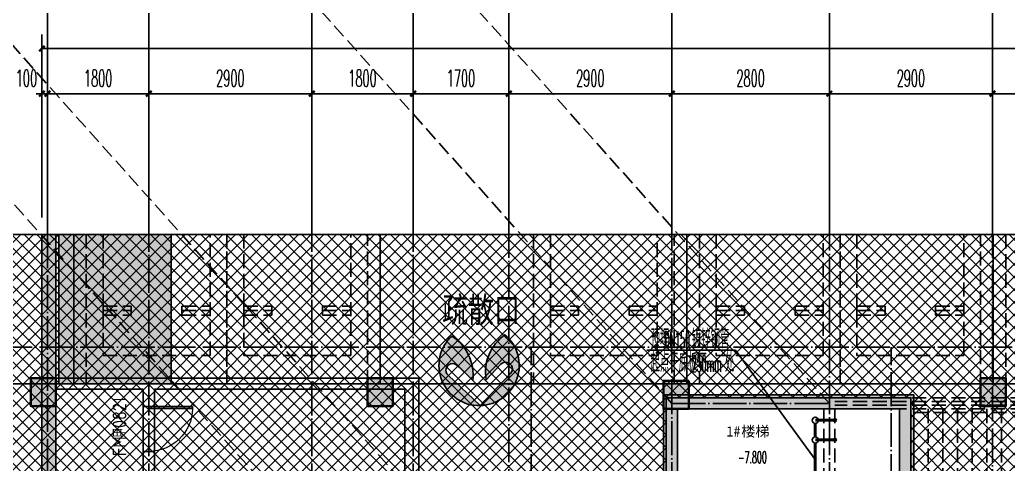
# Model space of a CAD drawing. Extents: x 27938 to 1507990, y 110129 to 923079.
# Drawn here: x 626212 to 643787, y 615352 to 623245 of the extents above; entities that cross this region are included whole.
import ezdxf
from ezdxf.xclip import XClip

# ---------------------------------------------------------------- set-up
doc = ezdxf.new("R2010")
doc.units = 0
doc.header["$LTSCALE"] = 1000
doc.header["$MEASUREMENT"] = 0
doc.header["$XCLIPFRAME"] = 0
for name, pattern in [('#P_--_20B1_001_t3$0$DASH', [0.35, 0.25, -0.1]), ('__DASH', [0.35, 0.25, -0.1]), ('DASH', [0.35, 0.25, -0.1]), ('DOTE', [2.4200000000000004, 2, -0.2, 0.02, -0.2])]:
    doc.linetypes.add(name, pattern=pattern)
for name, color, linetype in [('0-R疏散口', 20, 'Continuous'), ('AXIS', 3, 'Continuous'), ('DIM_ELEV', 3, 'Continuous'), ('DIM_废水', 31, 'Continuous'), ('DOOR_FIRE', 4, 'Continuous'), ('DOOR_FIRE_TEXT', 7, 'Continuous'), ('DOTE', 1, 'Continuous'), ('EQUIP_污水', 7, 'Continuous'), ('HS-A-停车位（标准）', 9, 'Continuous'), ('HS-A-墙-砖', 2, 'Continuous'), ('HS-A-墙-砼', 41, 'Continuous'), ('PIPE-废水', 31, 'TG_F'), ('PUB_HATCH', 8, 'Continuous'), ('PUB_TEXT', 4, 'Continuous'), ('STAIR', 2, 'Continuous'), ('VPIPE-废水', 31, 'Continuous'), ('建-墙-填充', 8, 'Continuous'), ('疏散口', 20, 'Continuous')]:
    doc.layers.add(name, color=color, linetype=linetype)
doc.layers.add('填充', color=251, linetype='Continuous', lineweight=5)
doc.layers.add('砼柱', color=2, linetype='Continuous', lineweight=35)
doc.styles.add('-宋体', font='', dxfattribs={"width": 0.8})
doc.styles.add('_TCH_DIM', font='SIMPLEX.shx', dxfattribs={"width": 0.7, "bigfont": 'GBCBIG.shx'})
doc.styles.add('_TCH_DIM_T3', font='SIMPLEX.shx', dxfattribs={"width": 0.4941176470588236, "bigfont": 'GBCBIG.shx'})
doc.styles.get("Standard").update_dxf_attribs({"font": 'gbenor.shx', "bigfont": 'gbcbig.shx'})
doc.styles.add('TG_LINETYPE', font='SIMPLEX', dxfattribs={"width": 0.8, "height": 3, "bigfont": 'HZTXT'})
doc.styles.add('黑体', font='simhei.ttf')
doc.styles.get('-宋体').set_extended_font_data('SimSun')
doc.linetypes.add('TG_F', pattern='A,2,-0.3,["F",TG_LINETYPE,S=0.1,R=0,X=-0.23,Y=-0.15],0', length=2.3)
doc.dimstyles.new('_TCH_ARCH&&100', dxfattribs={"dimtxt": 297.5, "dimasz": 100, "dimexe": 250, "dimexo": 300, "dimgap": 126.25, "dimtad": 1, "dimdec": 0, "dimzin": 0, "dimdsep": 46, "dimtxsty": '_TCH_DIM_T3', "dimblk": 'ARCHTICK', "dimcen": 0.09, "dimclrt": 4, "dimazin": 2, "dimtfac": 1, "dimtdec": 0, "dimtix": 1, "dimtmove": 2, "dimatfit": 3, "dimfxl": 100, "dimtolj": 1, "dimtzin": 0, "dimarcsym": 0})

# ---------------------------------------------------------------- blocks, each defined once
blk = doc.blocks.new('A$C25A378E3')
at = {"layer": 'HS-A-停车位（标准）', "linetype": 'DASH'}
for p, q in [((299.9288666398497, 4280.200665866025), (299.9276344913524, 4120.200664976728)), ((299.9288666398497, 4280.200665866025), (799.9285807174165, 4280.00894703425)), ((799.9285807174165, 4280.00894703425), (799.9273485837039, 4120.008946264163)), ((1699.929113851395, 4280.193678615266), (1699.927881702897, 4120.19367778569)), ((1699.929113851395, 4280.193678615266), (2199.928827928961, 4280.001959843212)), ((2199.928827928961, 4280.001959843212), (2199.927595795365, 4120.001958953799)), ((299.9276344913524, 4120.200664976728), (799.9273485837039, 4120.008946264163)), ((299.9282505712472, 4200.200665451237), (799.9279646449722, 4200.00894667895)), ((1699.927881702897, 4120.19367778569), (2199.927595795365, 4120.001958953799)), ((1699.928497782676, 4200.193678200361), (2199.928211856517, 4200.001959428308)), ((300.0205537431175, 1700.046125917463), (-199.9740653929766, 2550.049336581258)), ((2200.020893819514, 1700.035927985562), (2700.026429273654, 2550.032717227354))]:
    blk.add_line(p, q, dxfattribs=at)
for points in [[(1.164153218269348e-10, 5499.999999999884), (2499.999999842257, 5499.971898506512), (2499.938176556607, -0.02810114610474557), (-0.06182328553404659, 3.472669050097466e-07)], [(299.9943796824664, 4999.996627852321), (2199.994379562442, 4999.975270717288), (2199.938176575466, -0.02472896687686443), (299.9381766954903, -0.003371831844560802)]]:
    blk.add_lwpolyline(points, close=True, dxfattribs=at)
blk = doc.blocks.new('A$C1DD019F9')
at = {"layer": '疏散口'}
h = blk.add_hatch(color=256, dxfattribs=at)
edge = h.paths.add_edge_path()
edge.add_line((1657.837590239942, 3315.723901660649), (367.3306208625436, 2025.216944172512))
edge.add_arc((562.7390984487897, 1829.808464785995), 276.3493204781321, 134.999999736071, 315.0000450135555)
edge.add_line((758.1477304548025, 1634.400139819365), (1381.488251060247, 2257.740654682275))
edge.add_arc((-487.2515846193137, 1989.868379143272), 1887.841129295078, -24.12321173134552, 8.157426411511608, ccw=False)
edge.add_arc((-487.2518275084583, 1989.868449001487), 1887.841379523462, 303.5961554791981, 335.8767893464231, ccw=False)
edge.add_arc((1657.83757689014, 1657.627985069564), 1658.095916591085, 89.99999953869542, 228.4172749558772, ccw=False)
h = blk.add_hatch(color=256, dxfattribs=at)
edge = h.paths.add_edge_path()
edge.add_line((1657.837590239942, 3315.723901660649), (2948.344559617341, 2025.216944172512))
edge.add_arc((2752.936082031095, 1829.808464785995), 276.3493204781321, -135.00004501355562, 45.000000263928996, ccw=False)
edge.add_line((2557.527450025082, 1634.400139819365), (1934.186929419636, 2257.740654682275))
edge.add_arc((3802.926765099197, 1989.868379143272), 1887.841129295078, 171.8425735884883, 204.1232117313454)
edge.add_arc((3802.927007988342, 1989.868449001489), 1887.841379523464, 204.123210653577, 236.403844520802)
edge.add_arc((1657.837603589745, 1657.627985069564), 1658.095916591085, 311.5827250441228, 450.0000004613047)
for points in [[(1657.837590239942, 3315.723901660649), (367.3306208625437, 2025.216944172512, 1.000000395120669), (758.1477304548025, 1634.400139819365), (1381.488251060247, 2257.740654682275, -0.1417897514410627), (1235.721885070204, 1218.307265423704, -0.141789732410033), (557.3581269979476, 417.3751685111782, -0.6899650482418342), (1657.837590239942, 3315.723901660649)], [(1657.837590239942, 3315.723901660649), (2948.344559617341, 2025.216944172512, -1.000000395120669), (2557.527450025082, 1634.400139819365), (1934.186929419636, 2257.740654682275, 0.1417897514410627), (2079.953295409679, 1218.307265423704, 0.141789732410033), (2758.317053481937, 417.3751685111782, 0.6899650482418342), (1657.837590239942, 3315.723901660649)]]:
    blk.add_lwpolyline(points, format="xyb", close=True, dxfattribs=at)
blk = doc.blocks.new('DFBFBFBGF')
at = {"layer": 'STAIR', "color": 246, "linetype": '#P_--_20B1_001_t3$0$DASH'}
for p, q in [((293136.325158803, 754230.1456084143), (287316.5787030022, 754230.1456084143)), ((293136.3251588031, 754160.1456084616), (287316.5787030022, 754160.1456084708)), ((293136.3251588018, 754030.1456084143), (293136.325158803, 754230.1456084143)), ((293136.3251588029, 754100.1456084616), (287316.5787030022, 754100.1456084704)), ((293136.3251588018, 754030.1456084143), (287316.5787030022, 754030.1456084145)), ((293136.325158803, 754030.1456084299), (288716.325158803, 754030.1456084299)), ((288716.325158803, 752730.1456084299), (288716.325158803, 754030.1456084299)), ((288716.325158803, 753970.1456084145), (293136.3251588018, 753970.1456083918)), ((288976.325158803, 752730.1456084299), (288976.325158803, 754030.1456084299)), ((289236.325158803, 752730.1456084299), (289236.325158803, 754030.1456084299)), ((289496.325158803, 752730.1456084299), (289496.325158803, 754030.1456084299)), ((289756.325158803, 752730.1456084299), (289756.325158803, 754030.1456084299)), ((290016.325158803, 752730.1456084299), (290016.325158803, 754030.1456084299)), ((290276.325158803, 752730.1456084299), (290276.325158803, 754030.1456084299)), ((290536.325158803, 752730.1456084299), (290536.325158803, 754030.1456084299)), ((290796.325158803, 752730.1456084299), (290796.325158803, 754030.1456084299)), ((291056.325158803, 752730.1456084299), (291056.325158803, 754030.1456084299)), ((291316.325158803, 752730.1456084299), (291316.325158803, 754030.1456084299)), ((291576.325158803, 752730.1456084299), (291576.325158803, 754030.1456084299)), ((291836.325158803, 752730.1456084299), (291836.325158803, 754030.1456084299)), ((292096.325158803, 752730.1456084299), (292096.325158803, 754030.1456084299)), ((292356.325158803, 752730.1456084299), (292356.325158803, 754030.1456084299)), ((292616.325158803, 752730.1456084299), (292616.325158803, 754030.1456084299)), ((292876.325158803, 752730.1456084299), (292876.325158803, 754030.1456084299)), ((293136.325158803, 752730.1456084299), (293136.325158803, 754030.1456084299)), ((293136.325158803, 752730.1456083826), (287316.5787030022, 752730.1456085002)), ((293136.325158803, 752730.1456084299), (288716.325158803, 752730.1456084299)), ((293136.3251588018, 752530.1456083826), (293136.325158803, 752730.1456083826)), ((293136.3251588031, 752660.1456084299), (287316.5787030022, 752660.1456085349)), ((293136.3251588029, 752600.1456084299), (287316.5787030022, 752600.1456085352)), ((293136.3251588018, 752530.1456083826), (287316.5787030022, 752530.1456085071))]:
    blk.add_line(p, q, dxfattribs=at)
blk.add_lwpolyline([(293136.325158803, 754230.1456084143), (294636.325158803, 754230.1456084143), (294636.325158803, 752530.1456083859), (293136.325158803, 752530.1456083859)], close=True, dxfattribs=at)
blk = doc.blocks.new('$DorLib2D$00000001')
for p, q in [((0.45, 0.9750000000000001), (0.5000000000000002, 0.9750000000000001)), ((0.45, 0), (0.45, 0.9750000000000001)), ((0.5, 0), (0.5, 0.9750000000000001)), ((0.5, 0), (0.45, 0))]:
    blk.add_line(p, q)
at = {"lineweight": 13}
blk.add_arc((0.475, 0), 0.975, 91.4692835813538, 180, dxfattribs=at)
blk = doc.blocks.new('A$C74D73064')
at = {"layer": 'HS-A-停车位（标准）'}
h = blk.add_hatch(dxfattribs=at)
h.set_pattern_fill('ACAD_ISO10W100', color=256, scale=125, angle=90, style=0)
h.set_pattern_definition([(90, (-534249.6343570112, 311263.6119191892), (-93.75, 5.740531871003218e-15), [225, -56.25, 9.375, -56.25])])
h.paths.add_polyline_path([(65515.43840580317, 67618.923711502), (67514.94218438643, 67618.92371122388), (67515.43776439852, 84119.25653060095), (65515.43776439852, 84119.25653060095)])
at = {"layer": 'PUB_HATCH'}
for points in [[(65465.4370744744, 72169.25712800087), (65215.43707447995, 72169.25546298697), (65215.46835982515, 67471.79539646787), (65465.46835981961, 67471.79706148178)], [(65465.43707447976, 67722.25222038873), (65015.43707447976, 67722.25222038873), (65015.43707447976, 67222.25222038873), (65465.43707447976, 67222.25222038873)], [(71455.03510113398, 67722.25222038873), (71005.03510113398, 67722.25222038873), (71005.03510113398, 67222.25222038873), (71455.03510113398, 67222.25222038873)], [(76715.41578845363, 67672.47787154885), (76265.41578845363, 67672.47787154885), (76265.41578845363, 67172.47787154885), (76715.41578845363, 67172.47787154885)], [(82355.03510113398, 67722.25222038873), (81905.03510113398, 67722.25222038873), (81905.03510113398, 67222.25222038873), (82355.03510113398, 67222.25222038873)], [(65465.43707447662, 67471.79639438028), (65215.43707447662, 67471.79639438028), (65215.43707447662, 64372.25592378667), (65382.10374114325, 64372.25236438023), (65465.43707447652, 64622.2505850332)]]:
    blk.add_hatch(color=256, dxfattribs=at).paths.add_polyline_path(points)
at = {"layer": '填充'}
h = blk.add_hatch(dxfattribs=at)
h.set_pattern_fill('ANSI37', color=196, scale=100, style=0)
h.set_pattern_definition([(45, (-58932.59737397294, 57522.26104246161), (-112.2532015133644, 112.2532015133644), []), (135, (-58932.59737397294, 57522.26104246161), (-112.2532015133644, -112.2532015133644), [])])
h.paths.add_polyline_path([(80665.17657511955, 65672.48837301414), (80665.16932242422, 67372.48837294616), (76315.42368363193, 67372.47708903544), (76315.44392695435, 65922.31491917116), (73815.27983643705, 65922.28001850366), (73815.70312912099, 63022.07399201696), (71715.62008735508, 63022.08716759388), (71715.62008629018, 58172.52289359935), (76465.42623533832, 58172.52289476292), (76465.42663210043, 57472.26040527446), (81365.36264781794, 57472.33170770865), (81365.36493707402, 59522.34522828285), (81765.3190175374, 59522.16067231307), (81765.3167283663, 61372.41094861017), (79315.43034706055, 61372.50304306741), (79315.43729322893, 65672.48837303871)], flags=16)
h.paths.add_polyline_path([(104365.4086881626, 66522.63366111729), (104365.4076288358, 67421.37207475211), (100065.881475899, 67423.14449472248), (100065.8795978961, 65672.65199905203), (101315.6179143765, 65672.65199907881), (101315.4711288555, 61472.51502871164), (96715.47766501829, 61472.51356931019), (96715.47981255525, 58172.52251458913), (101465.4718973952, 58172.52251474874), (101465.4718925493, 57472.25621834851), (104165.4718936068, 57472.25621835887), (104165.4718936031, 59522.25982905645), (107365.4438624625, 59522.24441909161), (107365.4570225276, 63822.26013017795), (106865.5058597741, 63822.24568696052), (106865.4991138614, 66522.58811312297)], flags=16)
h.paths.add_polyline_path([(63315.42633097706, 70272.25290802703), (117315.4131985184, 70272.25290802703), (117315.4131985184, 50772.25290920387), (63315.42633097706, 50772.25290920387)])
at = {"layer": '建-墙-填充'}
for points in [[(76265.42368362714, 67422.47611086722), (76515.42368362768, 67172.47708903564), (80465.16932240002, 67172.49254313178), (80715.16792764972, 67422.49352129859)], [(76265.42368362714, 65972.31142906881), (76515.42368362768, 65722.31491888207), (76515.42368362768, 67172.47708903564), (76265.42368362714, 67422.47611086722)], [(80715.16792764972, 67422.49352129859), (80465.16932240002, 67172.49254313178), (80465.17657511312, 65872.48896390344), (80715.17796986396, 65622.48926301804)]]:
    blk.add_hatch(color=256, dxfattribs=at).paths.add_polyline_path(points)
blk.add_lwpolyline([(65515.43840580317, 67618.923711502), (67514.94218438643, 67618.92371122388), (67515.43776439852, 84119.25653060095), (65515.43776439852, 84119.25653060095)], close=True)
at = {"color": 3}
blk.add_lwpolyline([(63315.42633097706, 70272.25290802703), (117315.4131985184, 70272.25290802703), (117315.4131985184, 50772.25290920387), (63315.42633097706, 50772.25290920387)], close=True, dxfattribs=at)
at = {"color": 251, "true_color": 0x636466}
blk.add_lwpolyline([(80665.17657511955, 65672.48837301414), (80665.16932242422, 67372.48837294616), (76315.42368363193, 67372.47708903544), (76315.44392695435, 65922.31491917116), (73815.27983643705, 65922.28001850366), (73815.70312912099, 63022.07399201696), (71715.62008735508, 63022.08716759388), (71715.62008629018, 58172.52289359935), (76465.42623533832, 58172.52289476292), (76465.42663210043, 57472.26040527446), (81365.36264781794, 57472.33170770865), (81365.36493707402, 59522.34522828285), (81765.3190175374, 59522.16067231307), (81765.3167283663, 61372.41094861017), (79315.43034706055, 61372.50304306741), (79315.43729322893, 65672.48837303871)], close=True, dxfattribs=at)
at = {"layer": 'DOOR_FIRE'}
for p, q in [((67015.35581706368, 66418.85068877274), (67015.3277925064, 67218.85068828188)), ((67215.35581694098, 66418.85769491206), (67215.3277923837, 67218.8576944212))]:
    blk.add_line(p, q, dxfattribs=at)
at = {"layer": 'DOTE', "color": 5}
for p, q in [((65780.0351011306, 128076.6066358479), (65780.0351011306, 67619.2564616513)), ((71230.0351011306, 128076.6066358479), (71230.0351011306, 67619.2564616513)), ((76680.0351011306, 128076.6066358479), (76680.0351011306, 67619.2564616513)), ((82130.0351011306, 128076.6066358479), (82130.0351011306, 67619.2564616513)), ((-13744.9648988698, 67619.2564616513), (186069.1586907377, 67619.2564616513))]:
    blk.add_line(p, q, dxfattribs=at)
at = {"layer": 'DOTE', "linetype": 'DOTE', "ltscale": 0.3}
blk.add_line((76415.60948786695, 67272.518758905), (79215.60949218669, 67272.51875890489), dxfattribs=at)
at = {"layer": 'HS-A-墙-砖'}
for p, q in [((65465.46585526082, 67722.12840169274), (67115.311475008, 67722.16452003505)), ((65465.46585526082, 67722.12840169274), (65465.47023365137, 67522.12840174067)), ((67115.31147500801, 67722.16452003505), (71915.21112932314, 67722.26959921101)), ((71915.21112932314, 67722.26959921101), (71915.38191445264, 63022.09147022933)), ((65465.47023365137, 67522.12840174067), (67015.31716728829, 67522.16233091673)), ((67015.31716728829, 67522.16233091673), (67015.32779250648, 67218.85068828161)), ((67215.31716725757, 67522.1667093071), (71665.21839653385, 67522.26412633421)), ((67215.32779238342, 67218.85769442093), (67215.31716725757, 67522.1667093071)), ((71665.21839653385, 67522.26412633421), (71665.38191461768, 63022.08238625822)), ((67015.32779250648, 67218.85068828161), (67215.32779238342, 67218.85769442093)), ((67215.35581694073, 66418.857694913), (67015.35581706376, 66418.85068877367)), ((67015.35581706376, 66418.85068877367), (67015.41875398997, 64622.2285161925)), ((67215.41875386727, 64622.23552233182), (67215.35581694073, 66418.857694913))]:
    blk.add_line(p, q, dxfattribs=at)
at = {"layer": 'HS-A-墙-砼'}
for p, q in [((65215.43707447995, 72169.25546298697), (65215.46835982515, 67471.79539646787)), ((65465.4370744744, 72169.25712800087), (65465.46835981961, 67471.79706148178)), ((65215.46835982515, 67471.79539646787), (65215.43707447662, 67471.79639438028)), ((65215.43707447662, 67471.79639438028), (65215.43707447662, 64372.25592378667)), ((65465.43707447662, 67471.79639438028), (65465.43707447652, 64622.2505850332)), ((76265.42368362714, 67422.47611086722), (80715.16792764972, 67422.49352129859)), ((76265.42368362714, 65972.31142906881), (76265.42368362714, 67422.47611086722)), ((80715.16792764972, 67422.49352129859), (80715.17796986396, 65622.48926301804)), ((76515.42368362768, 67172.47708903564), (80465.16932240002, 67172.49254313178)), ((76515.42368362768, 65722.31491888207), (76515.42368362768, 67172.47708903564)), ((80465.16932240002, 67172.49254313178), (80465.17657511312, 65872.48896390344))]:
    blk.add_line(p, q, dxfattribs=at)
at = {"layer": 'PUB_HATCH'}
for points in [[(65465.43707447976, 67722.25222038873), (65015.43707447976, 67722.25222038873), (65015.43707447976, 67222.25222038873), (65465.43707447976, 67222.25222038873)], [(71455.03510113398, 67722.25222038873), (71005.03510113398, 67722.25222038873), (71005.03510113398, 67222.25222038873), (71455.03510113398, 67222.25222038873)], [(76715.41578845363, 67672.47787154885), (76265.41578845363, 67672.47787154885), (76265.41578845363, 67172.47787154885), (76715.41578845363, 67172.47787154885)], [(82355.03510113398, 67722.25222038873), (81905.03510113398, 67722.25222038873), (81905.03510113398, 67222.25222038873), (82355.03510113398, 67222.25222038873)]]:
    blk.add_lwpolyline(points, close=True, dxfattribs=at)
at = {"layer": 'STAIR', "color": 246, "linetype": '#P_--_20B1_001_t3$0$DASH'}
for p, q in [((79115.06747635134, 67172.09750386502), (79115.0674763791, 65872.48813109618)), ((79315.06747637223, 65872.48813109618), (79315.06238988682, 67172.4880431298))]:
    blk.add_line(p, q, dxfattribs=at)
at = {"layer": '填充', "color": 196}
blk.add_lwpolyline([(80665.17657511955, 65672.48837301414), (80665.16932242422, 67372.48837294616), (76315.42368363193, 67372.47708903544), (76315.44392695435, 65922.31491917116), (73815.27983643705, 65922.28001850366), (73815.70312912099, 63022.07399201696), (71715.62008735508, 63022.08716759388), (71715.62008629018, 58172.52289359935), (76465.42623533832, 58172.52289476292), (76465.42663210043, 57472.26040527446), (81365.36264781794, 57472.33170770865), (81365.36493707402, 59522.34522828285), (81765.3190175374, 59522.16067231307), (81765.3167283663, 61372.41094861017), (79315.43034706055, 61372.50304306741), (79315.43729322893, 65672.48837303871)], close=True, dxfattribs=at)
at = {"layer": '砼柱', "lineweight": 35}
for points in [[(65465.43707447976, 67722.25222038873), (65015.43707447976, 67722.25222038873), (65015.43707447976, 67222.25222038873), (65465.43707447976, 67222.25222038873)], [(71455.03510113398, 67722.25222038873), (71005.03510113398, 67722.25222038873), (71005.03510113398, 67222.25222038873), (71455.03510113398, 67222.25222038873)], [(76715.41578845363, 67672.47787154885), (76265.41578845363, 67672.47787154885), (76265.41578845363, 67172.47787154885), (76715.41578845363, 67172.47787154885)], [(82355.03510113398, 67722.25222038873), (81905.03510113398, 67722.25222038873), (81905.03510113398, 67222.25222038873), (82355.03510113398, 67222.25222038873)]]:
    blk.add_lwpolyline(points, close=True, dxfattribs=at)
blk.add_blockref('DFBFBFBGF', (-208001.1523698376, -686857.6572354684))
at = {"layer": '0-R疏散口', "xscale": -0.4305656706515025, "yscale": 0.4305656706515025, "zscale": 0.4305656706515025, "rotation": 181.4259203059818}
blk.add_blockref('A$C1DD019F9', (72256.60849710205, 68641.76164202904), dxfattribs=at)
at = {"layer": 'DOOR_FIRE', "xscale": 800, "yscale": -800, "zscale": 200, "rotation": 90.00200711106945}
blk.add_blockref('$DorLib2D$00000001', (67115.34180472369, 66818.85419159697), dxfattribs=at)
at = {"layer": 'HS-A-停车位（标准）', "linetype": 'DASH', "xscale": -0.9999999999999996, "rotation": 179.9993559612105}
for p in [(66005.03510108881, 73119.25646095606), (68505.03510108893, 73119.25646095606), (73955.03510104713, 73119.25646095606), (76905.09692433255, 73119.25646130368), (79405.03510104713, 73119.25646095606), (82355.09692433255, 73119.25646130368)]:
    blk.add_blockref('A$C25A378E3', p, dxfattribs=at)
at = {"layer": '0-R疏散口', "style": '-宋体', "width": 0.75}
blk.add_text('疏散口', height=450, dxfattribs=at).set_placement((72332.69081894087, 68710.6316168328))
at = {"layer": 'DIM_ELEV', "color": 7, "style": '_TCH_DIM', "width": 0.4941176470588236}
blk.add_text('-7.800', height=208.25, dxfattribs=at).set_placement((77592.35467566423, 66210.45097421273))
at = {"layer": 'DOOR_FIRE_TEXT'}
for s, height, p in [('0821', 245, (66718.00203864084, 66833.31219690421)), ('甲', 236.3120567375886, (66718.00806466599, 66661.29092041402)), ('FM', 245, (66718.01950802689, 66334.62425394778))]:
    blk.add_text(s, height=height, rotation=90.00200711106945, dxfattribs=at).set_placement(p)
at = {"layer": 'PUB_TEXT', "color": 246, "style": '黑体'}
for s, p in [('1#', (77385.47366672417, 66682.31049180485)), ('楼梯', (77650.11501693513, 66682.31049180485))]:
    blk.add_text(s, height=184.0084388185654, dxfattribs=at).set_placement(p)
blk = doc.blocks.new('HFHFTHFD')
at = {"layer": 'DOTE', "color": 0, "linetype": 'DOTE', "ltscale": 0.3}
for p, q in [((420616.5787028493, 612948.8100463543), (420616.5787028495, 593448.8100475312)), ((422416.5787019647, 601748.8100391305), (422416.5787019647, 612948.8100463543)), ((425316.5787020741, 601748.8100473222), (425316.5787020741, 612948.8100463543)), ((427116.5787021646, 601748.8100473222), (427116.5787027501, 612948.8100463543)), ((428816.5787016117, 604548.8100388076), (428816.5787015849, 612948.8100463543)), ((431716.5787021924, 603949.0803065526), (431716.5787021923, 612948.8100463543)), ((434516.5787031293, 603949.0803065526), (434516.5787031293, 612948.8100463543)), ((437416.57870371, 604548.8100388076), (437416.5787037368, 612948.8100463543)), ((472616.5787020951, 610948.8100463543), (418616.5787028495, 610948.8100463543)), ((429216.5787418562, 608448.8079394411), (429216.5792071599, 610948.8075475836)), ((435616.5800621139, 608448.8079394314), (435616.5805274176, 610948.8075475739))]:
    blk.add_line(p, q, dxfattribs=at)
blk = doc.blocks.new('_ArchTick')
at = {"color": 0, "linetype": 'ByBlock', "const_width": 0.4}
blk.add_lwpolyline([(-0.5, -0.5), (0.5, 0.5)], dxfattribs=at)
blk = doc.blocks.new('*D1595')
at = {"layer": 'AXIS', "color": 0, "lineweight": -2}
for p, q in [((626606.3308911532, 619732.5644884595), (626606.3308911532, 622182.5644884595)), ((626706.3308911561, 619732.5644884595), (626706.3308911561, 622182.5644884595)), ((626606.3308911532, 621932.5644884595), (626506.3308911532, 621932.5644884595)), ((626606.3308911532, 621932.5644884595), (626706.3308911561, 621932.5644884595)), ((626706.3308911561, 621932.5644884595), (626806.3308911561, 621932.5644884595))]:
    blk.add_line(p, q, dxfattribs=at)
at = {"layer": 'Defpoints', "color": 0}
for p in [(626706.3308911561, 621932.5644884595), (626606.3308911532, 619432.5644884595), (626706.3308911561, 619432.5644884595)]:
    blk.add_point(p, dxfattribs=at)
at = {"layer": 'AXIS', "color": 0, "lineweight": -2, "xscale": 100, "yscale": 100, "zscale": 100}
blk.add_blockref('_ArchTick', (626606.3308911532, 621932.5644884595), dxfattribs=at)
at = {"layer": 'AXIS', "color": 0, "lineweight": -2, "xscale": 100, "yscale": 100, "zscale": 100, "rotation": 180}
blk.add_blockref('_ArchTick', (626706.3308911561, 621932.5644884595), dxfattribs=at)
at = {"layer": 'AXIS', "color": 4, "insert": (626331.3308911532, 622207.5644884595), "char_height": 297.5, "attachment_point": 5, "style": '_TCH_DIM_T3'}
blk.add_mtext('\\A1;100', dxfattribs=at)
blk = doc.blocks.new('*D1596')
at = {"layer": 'AXIS', "color": 0, "lineweight": -2}
for p, q in [((626706.3308911561, 619732.5644884595), (626706.3308911561, 622182.5644884595)), ((628506.3308911563, 619732.5644884595), (628506.3308911563, 622182.5644884595)), ((626706.3308911561, 621932.5644884595), (628506.3308911563, 621932.5644884595))]:
    blk.add_line(p, q, dxfattribs=at)
at = {"layer": 'Defpoints', "color": 0}
for p in [(628506.3308911563, 621932.5644884595), (626706.3308911561, 619432.5644884595), (628506.3308911563, 619432.5644884595)]:
    blk.add_point(p, dxfattribs=at)
at = {"layer": 'AXIS', "color": 0, "lineweight": -2, "xscale": 100, "yscale": 100, "zscale": 100, "rotation": 180}
blk.add_blockref('_ArchTick', (626706.3308911561, 621932.5644884595), dxfattribs=at)
at = {"layer": 'AXIS', "color": 0, "lineweight": -2, "xscale": 100, "yscale": 100, "zscale": 100}
blk.add_blockref('_ArchTick', (628506.3308911563, 621932.5644884595), dxfattribs=at)
at = {"layer": 'AXIS', "color": 4, "insert": (627606.3308911562, 622207.5644884595), "char_height": 297.5, "attachment_point": 5, "style": '_TCH_DIM_T3'}
blk.add_mtext('\\A1;1800', dxfattribs=at)
blk = doc.blocks.new('*D1597')
at = {"layer": 'AXIS', "color": 0, "lineweight": -2}
for p, q in [((628506.3308911563, 619732.5644884595), (628506.3308911563, 622182.5644884595)), ((631406.3308903809, 619732.5644884595), (631406.3308903809, 622182.5644884595)), ((628506.3308911563, 621932.5644884595), (631406.3308903809, 621932.5644884595))]:
    blk.add_line(p, q, dxfattribs=at)
at = {"layer": 'Defpoints', "color": 0}
for p in [(631406.3308903809, 621932.5644884595), (628506.3308911563, 619432.5644884595), (631406.3308903809, 619432.5644884595)]:
    blk.add_point(p, dxfattribs=at)
at = {"layer": 'AXIS', "color": 0, "lineweight": -2, "xscale": 100, "yscale": 100, "zscale": 100, "rotation": 180}
blk.add_blockref('_ArchTick', (628506.3308911563, 621932.5644884595), dxfattribs=at)
at = {"layer": 'AXIS', "color": 0, "lineweight": -2, "xscale": 100, "yscale": 100, "zscale": 100}
blk.add_blockref('_ArchTick', (631406.3308903809, 621932.5644884595), dxfattribs=at)
at = {"layer": 'AXIS', "color": 4, "insert": (629956.3308907687, 622207.5644884595), "char_height": 297.5, "attachment_point": 5, "style": '_TCH_DIM_T3'}
blk.add_mtext('\\A1;2900', dxfattribs=at)
blk = doc.blocks.new('*D1598')
at = {"layer": 'AXIS', "color": 0, "lineweight": -2}
for p, q in [((631406.3308903809, 619732.5644884595), (631406.3308903809, 622182.5644884595)), ((633206.3308910569, 619732.5644884595), (633206.3308910569, 622182.5644884595)), ((631406.3308903809, 621932.5644884595), (633206.3308910569, 621932.5644884595))]:
    blk.add_line(p, q, dxfattribs=at)
at = {"layer": 'Defpoints', "color": 0}
for p in [(633206.3308910569, 621932.5644884595), (631406.3308903809, 619432.5644884595), (633206.3308910569, 619432.5644884595)]:
    blk.add_point(p, dxfattribs=at)
at = {"layer": 'AXIS', "color": 0, "lineweight": -2, "xscale": 100, "yscale": 100, "zscale": 100, "rotation": 180}
blk.add_blockref('_ArchTick', (631406.3308903809, 621932.5644884595), dxfattribs=at)
at = {"layer": 'AXIS', "color": 0, "lineweight": -2, "xscale": 100, "yscale": 100, "zscale": 100}
blk.add_blockref('_ArchTick', (633206.3308910569, 621932.5644884595), dxfattribs=at)
at = {"layer": 'AXIS', "color": 4, "insert": (632306.3308907188, 622207.5644884595), "char_height": 297.5, "attachment_point": 5, "style": '_TCH_DIM_T3'}
blk.add_mtext('\\A1;1800', dxfattribs=at)
blk = doc.blocks.new('*D1599')
at = {"layer": 'AXIS', "color": 0, "lineweight": -2}
for p, q in [((633206.3308910569, 619732.5644884595), (633206.3308910569, 622182.5644884595)), ((634906.3308899197, 619732.5644884595), (634906.3308899197, 622182.5644884595)), ((633206.3308910569, 621932.5644884595), (634906.3308899197, 621932.5644884595))]:
    blk.add_line(p, q, dxfattribs=at)
at = {"layer": 'Defpoints', "color": 0}
for p in [(634906.3308899197, 621932.5644884595), (633206.3308910569, 619432.5644884595), (634906.3308899197, 619432.5644884595)]:
    blk.add_point(p, dxfattribs=at)
at = {"layer": 'AXIS', "color": 0, "lineweight": -2, "xscale": 100, "yscale": 100, "zscale": 100, "rotation": 180}
blk.add_blockref('_ArchTick', (633206.3308910569, 621932.5644884595), dxfattribs=at)
at = {"layer": 'AXIS', "color": 0, "lineweight": -2, "xscale": 100, "yscale": 100, "zscale": 100}
blk.add_blockref('_ArchTick', (634906.3308899197, 621932.5644884595), dxfattribs=at)
at = {"layer": 'AXIS', "color": 4, "insert": (634056.3308904883, 622207.5644884595), "char_height": 297.5, "attachment_point": 5, "style": '_TCH_DIM_T3'}
blk.add_mtext('\\A1;1700', dxfattribs=at)
blk = doc.blocks.new('*D1600')
at = {"layer": 'AXIS', "color": 0, "lineweight": -2}
for p, q in [((634906.3308899197, 619732.5644884595), (634906.3308899197, 622182.5644884595)), ((637806.330890525, 619732.5644884595), (637806.330890525, 622182.5644884595)), ((634906.3308899197, 621932.5644884595), (637806.330890525, 621932.5644884595))]:
    blk.add_line(p, q, dxfattribs=at)
at = {"layer": 'Defpoints', "color": 0}
for p in [(637806.330890525, 621932.5644884595), (634906.3308899197, 619432.5644884595), (637806.330890525, 619432.5644884595)]:
    blk.add_point(p, dxfattribs=at)
at = {"layer": 'AXIS', "color": 0, "lineweight": -2, "xscale": 100, "yscale": 100, "zscale": 100, "rotation": 180}
blk.add_blockref('_ArchTick', (634906.3308899197, 621932.5644884595), dxfattribs=at)
at = {"layer": 'AXIS', "color": 0, "lineweight": -2, "xscale": 100, "yscale": 100, "zscale": 100}
blk.add_blockref('_ArchTick', (637806.330890525, 621932.5644884595), dxfattribs=at)
at = {"layer": 'AXIS', "color": 4, "insert": (636356.3308902223, 622207.5644884595), "char_height": 297.5, "attachment_point": 5, "style": '_TCH_DIM_T3'}
blk.add_mtext('\\A1;2900', dxfattribs=at)
blk = doc.blocks.new('*D1601')
at = {"layer": 'AXIS', "color": 0, "lineweight": -2}
for p, q in [((637806.330890525, 619732.5644884595), (637806.330890525, 622182.5644884595)), ((640606.3308914622, 619732.5644884595), (640606.3308914622, 622182.5644884595)), ((637806.330890525, 621932.5644884595), (640606.3308914622, 621932.5644884595))]:
    blk.add_line(p, q, dxfattribs=at)
at = {"layer": 'Defpoints', "color": 0}
for p in [(640606.3308914622, 621932.5644884595), (637806.330890525, 619432.5644884595), (640606.3308914622, 619432.5644884595)]:
    blk.add_point(p, dxfattribs=at)
at = {"layer": 'AXIS', "color": 0, "lineweight": -2, "xscale": 100, "yscale": 100, "zscale": 100, "rotation": 180}
blk.add_blockref('_ArchTick', (637806.330890525, 621932.5644884595), dxfattribs=at)
at = {"layer": 'AXIS', "color": 0, "lineweight": -2, "xscale": 100, "yscale": 100, "zscale": 100}
blk.add_blockref('_ArchTick', (640606.3308914622, 621932.5644884595), dxfattribs=at)
at = {"layer": 'AXIS', "color": 4, "insert": (639206.3308909936, 622207.5644884595), "char_height": 297.5, "attachment_point": 5, "style": '_TCH_DIM_T3'}
blk.add_mtext('\\A1;2800', dxfattribs=at)
blk = doc.blocks.new('*D1602')
at = {"layer": 'AXIS', "color": 0, "lineweight": -2}
for p, q in [((640606.3308914622, 619732.5644884595), (640606.3308914622, 622182.5644884595)), ((643506.3308920679, 619732.5644884595), (643506.3308920679, 622182.5644884595)), ((640606.3308914622, 621932.5644884595), (643506.3308920679, 621932.5644884595))]:
    blk.add_line(p, q, dxfattribs=at)
at = {"layer": 'Defpoints', "color": 0}
for p in [(643506.3308920679, 621932.5644884595), (640606.3308914622, 619432.5644884595), (643506.3308920679, 619432.5644884595)]:
    blk.add_point(p, dxfattribs=at)
at = {"layer": 'AXIS', "color": 0, "lineweight": -2, "xscale": 100, "yscale": 100, "zscale": 100, "rotation": 180}
blk.add_blockref('_ArchTick', (640606.3308914622, 621932.5644884595), dxfattribs=at)
at = {"layer": 'AXIS', "color": 0, "lineweight": -2, "xscale": 100, "yscale": 100, "zscale": 100}
blk.add_blockref('_ArchTick', (643506.3308920679, 621932.5644884595), dxfattribs=at)
at = {"layer": 'AXIS', "color": 4, "insert": (642056.330891765, 622207.5644884595), "char_height": 297.5, "attachment_point": 5, "style": '_TCH_DIM_T3'}
blk.add_mtext('\\A1;2900', dxfattribs=at)
blk = doc.blocks.new('*D1603')
at = {"layer": 'AXIS', "color": 0, "lineweight": -2}
for p, q in [((643506.3308920679, 619732.5644884595), (643506.3308920679, 622182.5644884595)), ((645206.3308909304, 619732.5644884595), (645206.3308909304, 622182.5644884595)), ((643506.3308920679, 621932.5644884595), (645206.3308909304, 621932.5644884595))]:
    blk.add_line(p, q, dxfattribs=at)
at = {"layer": 'Defpoints', "color": 0}
for p in [(645206.3308909304, 621932.5644884595), (643506.3308920679, 619432.5644884595), (645206.3308909304, 619432.5644884595)]:
    blk.add_point(p, dxfattribs=at)
at = {"layer": 'AXIS', "color": 0, "lineweight": -2, "xscale": 100, "yscale": 100, "zscale": 100, "rotation": 180}
blk.add_blockref('_ArchTick', (643506.3308920679, 621932.5644884595), dxfattribs=at)
at = {"layer": 'AXIS', "color": 0, "lineweight": -2, "xscale": 100, "yscale": 100, "zscale": 100}
blk.add_blockref('_ArchTick', (645206.3308909304, 621932.5644884595), dxfattribs=at)
at = {"layer": 'AXIS', "color": 4, "insert": (644356.3308914991, 622207.5644884595), "char_height": 297.5, "attachment_point": 5, "style": '_TCH_DIM_T3'}
blk.add_mtext('\\A1;1700', dxfattribs=at)
blk = doc.blocks.new('*D1607')
at = {"layer": 'AXIS', "color": 0, "lineweight": -2}
for p, q in [((626606.3308911532, 619732.5644872001), (626606.3308911532, 622982.5644884597)), ((676806.3308904568, 619732.5644872001), (676806.3308904568, 622982.5644884597)), ((626606.3308911532, 622732.5644884597), (676806.3308904568, 622732.5644884597))]:
    blk.add_line(p, q, dxfattribs=at)
at = {"layer": 'Defpoints', "color": 0}
for p in [(676806.3308904568, 622732.5644884597), (626606.3308911532, 619432.5644872001), (676806.3308904568, 619432.5644872001)]:
    blk.add_point(p, dxfattribs=at)
at = {"layer": 'AXIS', "color": 0, "lineweight": -2, "xscale": 100, "yscale": 100, "zscale": 100, "rotation": 180}
blk.add_blockref('_ArchTick', (626606.3308911532, 622732.5644884597), dxfattribs=at)
at = {"layer": 'AXIS', "color": 0, "lineweight": -2, "xscale": 100, "yscale": 100, "zscale": 100}
blk.add_blockref('_ArchTick', (676806.3308904568, 622732.5644884597), dxfattribs=at)
at = {"layer": 'AXIS', "color": 4, "insert": (651706.330890805, 623007.5644884597), "char_height": 297.5, "attachment_point": 5, "style": '_TCH_DIM_T3'}
blk.add_mtext('\\A1;50200', dxfattribs=at)
blk = doc.blocks.new('$TwtSys$00000147')
blk.add_circle((0, 0, 1e-08), 25)

msp = doc.modelspace()

# ---------------------------------------------------------------- linework, layer by layer
at = {"color": 8, "linetype": '__DASH'}
for p, q in [((637806.1359420171, 616432.5642420849), (620483.5052585592, 635786.5997357935)), ((640606.1359408941, 616432.5642420846), (623283.5052574362, 635786.5997357935)), ((637956.1366366496, 606732.5645022773), (620633.5059531917, 626086.599995986)), ((640456.3323029253, 606732.5645022773), (623133.7016194673, 626086.599995986))]:
    msp.add_line(p, q, dxfattribs=at)
at = {"layer": 'AXIS', "color": 8}
for p, q in [((626706.3308911562, 619432.5644884595), (626706.3308911562, 623432.5644884595)), ((628506.3308911565, 619432.5644884595), (628506.3308911565, 623432.5644884595)), ((631406.330890381, 619432.5644884595), (631406.330890381, 623432.5644884595)), ((633206.330891057, 619432.5644884667), (633206.330891057, 623432.5644884667)), ((634906.3308899197, 619432.5644884751), (634906.3308899197, 623432.5644884751)), ((637806.3308905252, 619432.5644884667), (637806.3308905252, 623432.5644884667)), ((640606.3308914622, 619432.5644884667), (640606.3308914622, 623432.5644884667)), ((643506.330892068, 619432.564488416), (643506.330892068, 623432.564488416))]:
    msp.add_line(p, q, dxfattribs=at)
at = {"layer": 'DIM_废水'}
for p, q in [((638934.915, 617375.8089999998), (637358.635, 617375.8089999998)), ((640355.9830022292, 615434.3859591245), (638934.915, 617375.8089999998))]:
    msp.add_line(p, q, dxfattribs=at)
at = {"layer": 'PIPE-废水', "const_width": 55.00000000000001}
for points in [[(640355.9830022295, 616132.5634499814), (640680.9830022504, 616132.5634499816)], [(640355.9830022292, 615837.5634499814), (640355.9830022292, 616077.5634499814)], [(640355.9830022292, 615782.5634499814), (640680.9830022502, 615782.5634499816)], [(640355.9830022292, 614432.5677927393), (640355.9830022292, 615727.5634499814)]]:
    msp.add_lwpolyline(points, dxfattribs=at)
at = {"layer": 'VPIPE-废水'}
for centre in [(640355.9830022295, 616132.5634499814), (640355.9830022297, 615782.5634499814)]:
    msp.add_circle(centre, 55, dxfattribs=at)

# ---------------------------------------------------------------- block references
at = {"color": 8}
ref = msp.add_blockref('A$C74D73064', (561390.9045602017, 549160.3115804325), dxfattribs=at)
XClip(ref).set_block_clipping_path([(63315.42633097709, 50772.252909203875), (117315.41319851839, 70272.25290802709)])
at = {"color": 169}
msp.add_blockref('HFHFTHFD', (206089.7521883294, 6483.754442105186), dxfattribs=at)
at = {"layer": 'EQUIP_污水'}
for p in [(640706.1450778745, 616132.5634499816), (640706.1450778748, 615782.573238033)]:
    msp.add_blockref('$TwtSys$00000147', p, dxfattribs=at)

# ---------------------------------------------------------------- texts
at = {"layer": 'DIM_废水', "color": 7, "style": '_TCH_DIM_T3'}
for s, height, width, p in [('预埋', 337.5886524822695, 0.4941176470588236, (637428.635, 617410.8089999998)), ('镀锌钢管', 337.5886524822695, 0.4941176470588236, (638160.6650375469, 617410.8089999998)), ('DN150', 297.5, 0.3487889273356401, (637671.4885669587, 617410.8089999998)), ('起点于底板下', 337.5886524822695, 0.4941176470588236, (637428.635, 616990.8089999998)), ('250mm', 297.5, 0.3487889273356401, (638157.1957008761, 616990.8089999998)), ('处', 337.5886524822695, 0.4941176470588236, (638750.1368773467, 616990.8089999998))]:
    msp.add_text(s, height=height, dxfattribs=dict(at, width=width)).set_placement(p)

# ---------------------------------------------------------------- dimensions: what is measured, and where the dimension line sits
at = {"layer": 'AXIS', "color": 8}
for p1, p2, distance, picture, middle in [((626606.3308911532, 619432.5644872001), (676806.3308904568, 619432.5644872001), 3300.000001259614, '*D1607', (651706.330890805, 623007.5644884597)), ((626706.3308911561, 619432.5644884595), (628506.3308911563, 619432.5644884595), 2500, '*D1596', (627606.3308911562, 622207.5644884595)), ((628506.3308911563, 619432.5644884595), (631406.3308903809, 619432.5644884595), 2500, '*D1597', (629956.3308907687, 622207.5644884595)), ((631406.3308903809, 619432.5644884595), (633206.3308910569, 619432.5644884595), 2500.0000000000005, '*D1598', (632306.3308907188, 622207.5644884595)), ((633206.3308910569, 619432.5644884595), (634906.3308899197, 619432.5644884595), 2500.0000000000005, '*D1599', (634056.3308904883, 622207.5644884595)), ((634906.3308899197, 619432.5644884595), (637806.330890525, 619432.5644884595), 2500, '*D1600', (636356.3308902223, 622207.5644884595)), ((637806.330890525, 619432.5644884595), (640606.3308914622, 619432.5644884595), 2500, '*D1601', (639206.3308909936, 622207.5644884595)), ((640606.3308914622, 619432.5644884595), (643506.3308920679, 619432.5644884595), 2500, '*D1602', (642056.330891765, 622207.5644884595)), ((643506.3308920679, 619432.5644884595), (645206.3308909304, 619432.5644884595), 2499.9999999999995, '*D1603', (644356.3308914991, 622207.5644884595))]:
    dim = msp.add_aligned_dim(p1=p1, p2=p2, distance=distance, dimstyle='_TCH_ARCH&&100', dxfattribs=at)
    dim.commit()
    dim.dimension.update_dxf_attribs({"geometry": picture, "text_midpoint": middle})
dim = msp.add_linear_dim(base=(626706.3308911561, 621932.5644884595), p1=(626606.3308911532, 619432.5644884595), p2=(626706.3308911561, 619432.5644884595), angle=0, dimstyle='_TCH_ARCH&&100', dxfattribs=at)
dim.commit()
dim.dimension.update_dxf_attribs({"geometry": '*D1595', "text_midpoint": (626331.3308911532, 622207.5644884595), "dimtype": 129})

doc.saveas('drawing.dxf')
